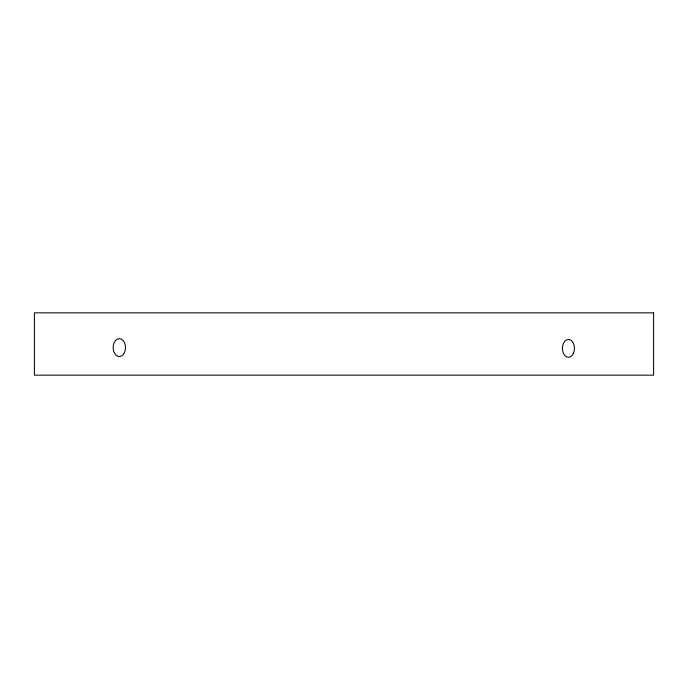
<?xml version="1.0" encoding="UTF-8"?>
<svg xmlns="http://www.w3.org/2000/svg" width="688" height="688" viewBox="0 0 688 688"><rect width="100%" height="100%" fill="white"/><g stroke="black" fill="none" stroke-linecap="round" stroke-linejoin="round"><path stroke-width="1.03" d="M653.6 312.851L34.4 312.851L34.4 375.149L653.6 375.149L653.6 312.851M573.568 352.987A8.901 6.011 -90 0 0 568.555 339.476A8.901 6.011 -90 0 0 563.154 352.66A8.901 6.011 -90 0 0 573.568 352.987M124.365 352.712A8.901 6.166 -90 0 0 119.85 338.737A8.901 6.166 -90 0 0 113.718 351.362A8.901 6.166 -90 0 0 124.365 352.712"/></g></svg>
